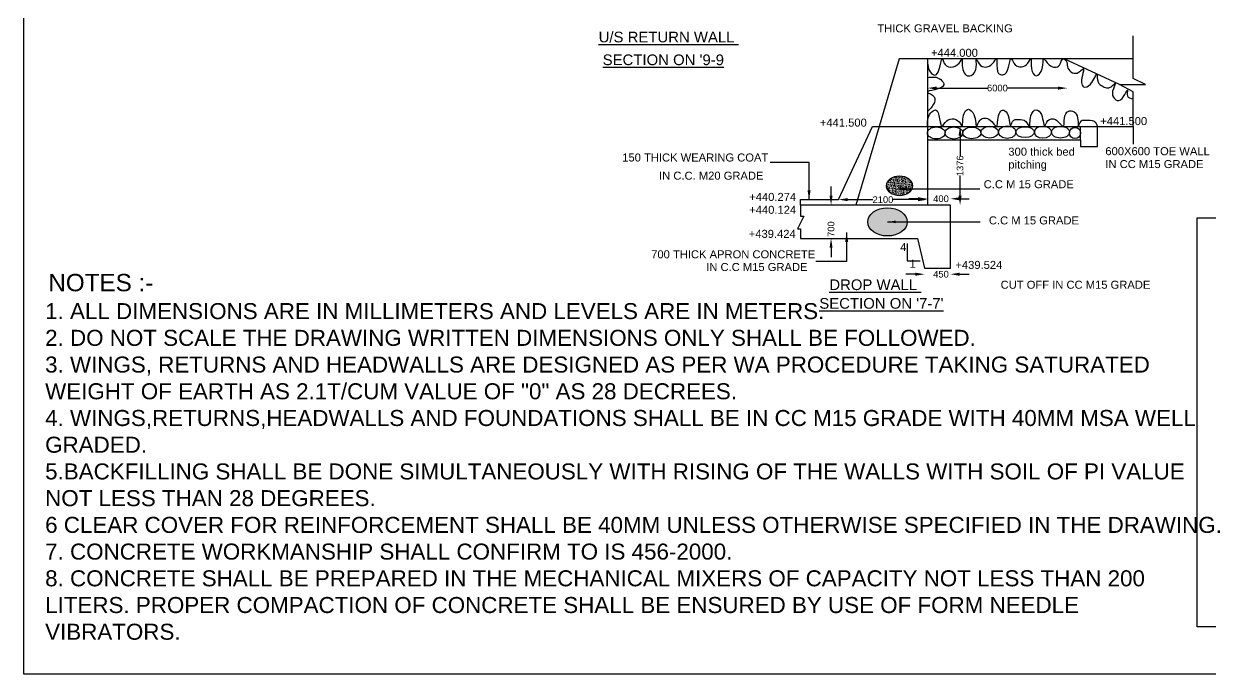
# Model space of a CAD drawing. Header units: millimetres. Extents: x 956 to 8879, y 2115 to 7267.
# Drawn here: x 956 to 5402, y 2115 to 4550 of the extents above; entities that cross this region are included whole.
import ezdxf

# ---------------------------------------------------------------- set-up
doc = ezdxf.new("R2010")
doc.units = ezdxf.units.MM
doc.header["$MEASUREMENT"] = 0
doc.layers.add('DRAWING', color=7, linetype='Continuous')
doc.layers.add('TEXT', color=7, linetype='Continuous')
doc.styles.get("Standard").update_dxf_attribs({"font": 'arial.ttf', "height": 25})
doc.dimstyles.get("Standard").update_dxf_attribs({"dimtxt": 30, "dimasz": 35, "dimexe": 0.18, "dimexo": 0.0625, "dimgap": 0.09, "dimtad": 0, "dimdec": 0, "dimzin": 0, "dimdsep": 46, "dimtxsty": 'Standard', "dimcen": 0.09, "dimse1": 1, "dimse2": 1, "dimadec": 0, "dimazin": 0, "dimtfac": 1, "dimtdec": 0, "dimtofl": 0, "dimtmove": 0, "dimatfit": 3, "dimfxl": 1, "dimtolj": 1, "dimtzin": 0, "dimarcsym": 0})

# ---------------------------------------------------------------- blocks, each defined once
blk = doc.blocks.new('*D35')
at = {"layer": 'Defpoints', "color": 0}
for p in [(3926.6, 3871.2), (3936.9, 3746.4), (3981.2, 3746.4)]:
    blk.add_point(p, dxfattribs=at)
at = {"layer": 'TEXT', "color": 0, "lineweight": -2}
for p, q in [((3981.2, 3906.2), (3981.2, 3941.2)), ((3981.2, 3711.4), (3981.2, 3676.4))]:
    blk.add_line(p, q, dxfattribs=at)
at = {"layer": 'TEXT', "color": 0}
for points in [[(3975.4, 3906.2), (3987, 3906.2), (3981.2, 3871.2)], [(3975.4, 3711.4), (3987, 3711.4), (3981.2, 3746.4)]]:
    blk.add_solid(points, dxfattribs=at)
at = {"layer": 'TEXT', "color": 0, "insert": (3981.2, 3781.4), "char_height": 25, "attachment_point": 5, "rotation": 90}
blk.add_mtext('\\A1;700', dxfattribs=at)
blk = doc.blocks.new('*D36')
at = {"layer": 'Defpoints', "color": 0}
for p in [(4009, 3891.7), (4342.5, 3891.7), (4342.5, 3891.7)]:
    blk.add_point(p, dxfattribs=at)
at = {"layer": 'TEXT', "color": 0, "lineweight": -2}
for p, q in [((4044, 3891.7), (4138.1, 3891.7)), ((4307.5, 3891.7), (4213.3, 3891.7))]:
    blk.add_line(p, q, dxfattribs=at)
at = {"layer": 'TEXT', "color": 0}
for points in [[(4044, 3897.5), (4044, 3885.9), (4009, 3891.7)], [(4307.5, 3897.5), (4307.5, 3885.9), (4342.5, 3891.7)]]:
    blk.add_solid(points, dxfattribs=at)
at = {"layer": 'TEXT', "color": 0, "insert": (4175.7, 3891.7), "char_height": 25, "attachment_point": 5}
blk.add_mtext('\\A1;2100', dxfattribs=at)
blk = doc.blocks.new('*D37')
at = {"layer": 'Defpoints', "color": 0}
for p in [(4342.5, 3871.2), (4428.3, 3894.9), (4428.3, 3871.2)]:
    blk.add_point(p, dxfattribs=at)
at = {"layer": 'TEXT', "color": 0, "lineweight": -2}
for p, q in [((4307.5, 3894.9), (4272.5, 3894.9)), ((4463.3, 3894.9), (4498.3, 3894.9))]:
    blk.add_line(p, q, dxfattribs=at)
at = {"layer": 'TEXT', "color": 0}
for points in [[(4307.5, 3900.7), (4307.5, 3889.1), (4342.5, 3894.9)], [(4463.3, 3900.7), (4463.3, 3889.1), (4428.3, 3894.9)]]:
    blk.add_solid(points, dxfattribs=at)
at = {"layer": 'TEXT', "color": 0, "insert": (4393.3, 3894.9), "char_height": 25, "attachment_point": 5}
blk.add_mtext('\\A1;400', dxfattribs=at)
blk = doc.blocks.new('*D38')
at = {"layer": 'Defpoints', "color": 0}
for p in [(4428.3, 4165.6), (4464.7, 4165.6), (4428.3, 3871.2)]:
    blk.add_point(p, dxfattribs=at)
at = {"layer": 'TEXT', "color": 0, "lineweight": -2}
for p, q in [((4464.7, 4130.6), (4464.7, 4054.6)), ((4464.7, 3906.2), (4464.7, 3982.2))]:
    blk.add_line(p, q, dxfattribs=at)
at = {"layer": 'TEXT', "color": 0}
for points in [[(4458.9, 4130.6), (4470.5, 4130.6), (4464.7, 4165.6)], [(4458.9, 3906.2), (4470.5, 3906.2), (4464.7, 3871.2)]]:
    blk.add_solid(points, dxfattribs=at)
at = {"layer": 'TEXT', "color": 0, "insert": (4464.7, 4018.4), "char_height": 25, "attachment_point": 5, "rotation": 90}
blk.add_mtext('\\A1;1376', dxfattribs=at)
blk = doc.blocks.new('*D39')
at = {"layer": 'Defpoints', "color": 0}
for p in [(4331.9, 3635.3), (4428.3, 3635.3), (4428.3, 3612.5)]:
    blk.add_point(p, dxfattribs=at)
at = {"layer": 'TEXT', "color": 0, "lineweight": -2}
for p, q in [((4296.9, 3612.5), (4261.9, 3612.5)), ((4463.3, 3612.5), (4498.3, 3612.5))]:
    blk.add_line(p, q, dxfattribs=at)
at = {"layer": 'TEXT', "color": 0}
for points in [[(4296.9, 3618.3), (4296.9, 3606.7), (4331.9, 3612.5)], [(4463.3, 3618.3), (4463.3, 3606.7), (4428.3, 3612.5)]]:
    blk.add_solid(points, dxfattribs=at)
at = {"layer": 'TEXT', "color": 0, "insert": (4393.3, 3612.5), "char_height": 25, "attachment_point": 5}
blk.add_mtext('\\A1;450', dxfattribs=at)
blk = doc.blocks.new('*D40')
at = {"layer": 'Defpoints', "color": 0}
for p in [(4342.5, 4293.5), (4866.7, 4309.3), (4866.7, 4293.5)]:
    blk.add_point(p, dxfattribs=at)
at = {"layer": 'TEXT', "color": 0, "lineweight": -2}
for p, q in [((4377.5, 4309.3), (4567.2, 4309.3)), ((4831.7, 4309.3), (4642, 4309.3))]:
    blk.add_line(p, q, dxfattribs=at)
at = {"layer": 'TEXT', "color": 0}
for points in [[(4377.5, 4315.1), (4377.5, 4303.4), (4342.5, 4309.3)], [(4831.7, 4315.1), (4831.7, 4303.4), (4866.7, 4309.3)]]:
    blk.add_solid(points, dxfattribs=at)
at = {"layer": 'TEXT', "color": 0, "insert": (4604.6, 4309.3), "char_height": 25, "attachment_point": 5}
blk.add_mtext('\\A1;6000', dxfattribs=at)

msp = doc.modelspace()

# ---------------------------------------------------------------- hatches: boundary and pattern name
at = {"layer": 'TEXT'}
h = msp.add_hatch(dxfattribs=at)
h.set_pattern_fill('AR-CONC', color=0, style=0)
h.set_pattern_definition([(50, (-3319.1235, -1166.7365), (7.172602, -0.6275213), [0.75, -8.25]), (355, (-3319.1235, -1166.7365), (-1.3875133, 7.5219213), [0.6, -6.6]), (100.4514, (-3318.526, -1166.789), (5.785094, 6.8943954), [0.637402, -7.011421]), (46.1842, (-3319.1235, -1164.7365), (10.6724105, -1.65519), [1.125, -12.375]), (96.6356, (-3318.234, -1164.874), (9.346627, 9.741179), [0.956103, -10.51713]), (351.1842, (-3319.123, -1164.736), (9.34662, 9.741186), [0.9, -9.9]), (21, (-3318.1235, -1165.2365), (5.9690705, -4.026189), [0.75, -8.25]), (326, (-3318.1235, -1165.2365), (2.4331533, 7.2515005), [0.6, -6.6]), (71.4514, (-3317.626, -1165.572), (8.4022263, 3.225305), [0.637402, -7.011421]), (37.5, (-3319.1235, -1166.7365), (0.12159855, 3.32893854), [0, -6.52, 0, -6.7, 0, -6.625]), (7.5, (-3319.1235, -1166.7365), (2.6306954, 3.9441171), [0, -3.82, 0, -6.37, 0, -2.525]), (327.5, (-3321.3535, -1166.7365), (5.3382244, -0.2255487), [0, -2.5, 0, -7.8, 0, -10.35]), (317.5, (-3322.3535, -1166.7365), (5.8318617, 1.0010498), [0, -3.25, 0, -5.18, 0, -7.35])])
edge = h.paths.add_edge_path()
edge.add_ellipse((4237.8, 3943.7), major_axis=(49.9, 0), ratio=0.719331, start_angle=0, end_angle=360, ccw=False)
h = msp.add_hatch(dxfattribs=at)
h.set_pattern_fill('AR-CONC', color=0, style=0)
h.set_pattern_definition([(50, (-3364.087, -1302.0444), (7.172602, -0.6275213), [0.75, -8.25]), (355, (-3364.087, -1302.0444), (-1.3875133, 7.5219213), [0.6, -6.6]), (100.4514, (-3363.4895, -1302.097), (5.785094, 6.8943954), [0.637402, -7.011421]), (46.1842, (-3364.087, -1300.0444), (10.6724105, -1.65519), [1.125, -12.375]), (96.6356, (-3363.198, -1300.182), (9.346627, 9.741179), [0.956103, -10.51713]), (351.1842, (-3364.087, -1300.044), (9.34662, 9.741186), [0.9, -9.9]), (21, (-3363.087, -1300.5444), (5.9690705, -4.026189), [0.75, -8.25]), (326, (-3363.087, -1300.5444), (2.4331533, 7.2515005), [0.6, -6.6]), (71.4514, (-3362.59, -1300.88), (8.4022263, 3.225305), [0.637402, -7.011421]), (37.5, (-3364.0873, -1302.0444), (0.12159855, 3.32893854), [0, -6.52, 0, -6.7, 0, -6.625]), (7.5, (-3364.0873, -1302.0444), (2.6306954, 3.9441171), [0, -3.82, 0, -6.37, 0, -2.525]), (327.5, (-3366.3173, -1302.0444), (5.3382244, -0.2255487), [0, -2.5, 0, -7.8, 0, -10.35]), (317.5, (-3367.3173, -1302.0444), (5.8318617, 1.0010498), [0, -3.25, 0, -5.18, 0, -7.35])])
edge = h.paths.add_edge_path()
edge.add_ellipse((4192.8, 3808.4), major_axis=(74, 0), ratio=0.711517, start_angle=0, end_angle=360)

# ---------------------------------------------------------------- linework, layer by layer
at = {"layer": 'DRAWING', "color": 0}
for points in [[(5112.8, 4165.6), (5112.8, 4294.9), (5062.6, 4323), (5159.6, 4323), (5112.9, 4344.6), (5112.9, 4504.9)], [(5112.9, 4419.4), (4236, 4419.4), (4161.2, 4165.6), (4074.5, 3871.2)], [(4342.5, 4419.4), (4342.5, 3871.2)], [(3866.2, 3871.2), (3866.2, 3891.7), (4009, 3891.7), (4136.6, 4165.6), (5112.8, 4165.6), (5112.8, 4099.8)], [(4342.5, 4115.6), (4916.3, 4115.6), (4916.3, 4090.1), (4979.8, 4090.1), (4979.8, 4165.6)], [(4916.3, 4115.6), (4916.3, 4165.6)], [(3867.2, 3746.4), (4305.1, 3746.4), (4331.9, 3635.3), (4428.3, 3635.3), (4428.3, 3871.2), (3866.2, 3871.2), (3866.2, 3829.8), (3879.3, 3829.8), (3855.8, 3782.6), (3867.2, 3782.6), (3867.2, 3746.4)], [(4266, 3728), (4266, 3663), (4315.5, 3663)]]:
    msp.add_lwpolyline(points, dxfattribs=at)
at = {"layer": 'TEXT', "color": 0}
for points in [[(8879.1, 2115), (955.7, 2115), (955.7, 7267), (8879.1, 7267)], [(5353.3, 3823.9), (6965.2, 3823.9), (6965.2, 2292.6), (5353.3, 2292.6)]]:
    msp.add_lwpolyline(points, close=True, dxfattribs=at)
msp.add_lwpolyline([(5062.6, 4323), (4854.3, 4418.6)], dxfattribs=at)
for centre, major_axis, ratio in [((4375.4, 4141.3), (-33, 0), 0.682684), ((4441.5, 4141.3), (-33.1, 0), 0.684564), ((4508.7, 4141.3), (-34, 0), 0.633987), ((4575.7, 4144.3), (-33.3, 0), 0.658813), ((4641.3, 4144.3), (-32.4, 0), 0.725085), ((4708.4, 4144.3), (-34.8, 0), 0.590422), ((4775.2, 4144.3), (-32, 0), 0.701389), ((4841, 4144.3), (-33.7, 0), 0.656766), ((4895.4, 4141.2), (-0.6, -20.9), 1)]:
    msp.add_ellipse(centre, major_axis=major_axis, ratio=ratio, dxfattribs=at)
at = {"layer": 'TEXT', "color": 0, "extrusion": (0, 0, -1)}
msp.add_ellipse((4237.8, 3943.7), major_axis=(49.9, 0), ratio=0.719331, start_param=-3.141592653589793, end_param=3.141592653589793, dxfattribs=at)
at = {"layer": 'TEXT', "color": 0}
msp.add_ellipse((4192.8, 3808.4), major_axis=(74, 0), ratio=0.711517, start_param=-3.141592653589793, end_param=3.141592653589793, dxfattribs=at)
for points in [[(4342.5, 4419.4), (4358.2, 4364.3), (4369.9, 4357.8), (4399.1, 4419.4), (4403.7, 4404), (4461.1, 4402.3), (4472, 4419.4), (4472.3, 4394.5), (4497, 4354.7), (4525.4, 4386.5), (4525.4, 4419.4), (4536.4, 4399.7), (4585.4, 4399.7), (4601.2, 4419.4), (4602.9, 4394.6), (4615.8, 4359.6), (4631.9, 4361.6), (4656.6, 4419.4), (4666.6, 4402), (4712.4, 4396), (4730.2, 4419.4), (4732.2, 4381.7), (4749.7, 4355.6), (4772.6, 4382.5), (4778.6, 4419.4), (4798.4, 4396.3), (4837.5, 4395.2), (4851.2, 4419.4), (4862.4, 4411.2), (4866.7, 4388.8), (4903.1, 4365.8), (4926.3, 4381.9), (4920, 4330), (4926.9, 4313.9), (4953.3, 4323.7), (4977.4, 4361), (4981.7, 4331.4), (4996.6, 4317.4), (5031.3, 4314.5), (5046.8, 4328.3), (5039.4, 4307), (5039.4, 4274.9), (5059.4, 4262.6), (5092.1, 4301), (5091.6, 4279.8), (5112.8, 4269.4)], [(4342.5, 4349.1), (4392, 4341.6), (4403.9, 4321.1), (4342.5, 4293.5), (4367.4, 4277.2), (4365.1, 4248.7), (4342.5, 4221.8)], [(4342.5, 4165.6), (4354.9, 4216.4), (4372.8, 4227.8), (4397.4, 4165.6), (4414.5, 4186.2), (4465.8, 4176.8), (4471.8, 4165.6), (4475.3, 4193), (4495.8, 4229.8), (4516.3, 4210.7), (4526.9, 4165.6), (4539.7, 4189.3), (4577.3, 4189.6), (4601, 4165.6), (4611.3, 4213.5), (4624.1, 4226.9), (4640.7, 4215.2), (4654.1, 4165.6), (4661.2, 4183.8), (4671.5, 4191.3), (4684.3, 4191.8), (4711.1, 4184.7), (4724, 4165.6), (4729.7, 4205.5), (4749.9, 4228.3), (4769.3, 4210.1), (4781.9, 4165.6), (4793.7, 4187.6), (4822, 4191.3), (4851.4, 4165.6), (4865.1, 4219.2), (4886.5, 4222.9), (4907, 4174.5), (4907, 4165.6), (4919.3, 4187.3), (4933.3, 4189.6), (4967.2, 4185.3), (4979.8, 4165.6)]]:
    msp.add_spline(points, degree=3, dxfattribs=at)

# ---------------------------------------------------------------- texts
for s, height, p in [('THICK GRAVEL BACKING ', 30, (4154.5, 4518)), ('%%UU/S RETURN WALL ', 40, (3110.2, 4480.5)), ('+444.000', 30, (4355.6, 4426.5)), ("%%USECTION ON '9-9", 40, (3125.3, 4395.2)), ('+441.500', 30, (3939.2, 4165.1)), ('+441.500', 30, (4989.9, 4170.9)), ('150 THICK WEARING COAT ', 30, (3198.7, 4034.5)), ('300 thick bed ', 30, (4645.6, 4056.3)), ('600X600 TOE WALL', 30, (5009.2, 4058.1)), ('pitching ', 30, (4645.6, 4008.1)), ('IN CC M15 GRADE ', 30, (5009.2, 4009.9)), ('IN C.C. M20 GRADE ', 30, (3336.7, 3966.4)), ('C.C M 15 GRADE ', 30, (4553.3, 3934.4)), ('+440.274', 30, (3674.4, 3886.9)), ('+440.124', 30, (3674.4, 3838.7)), ('C.C M 15 GRADE ', 30, (4572.7, 3799)), ('+439.424', 30, (3672.8, 3748.7)), ('700 THICK APRON CONCRETE ', 30, (3307.1, 3672.1)), ('4', 30, (4240.4, 3699.4)), ('IN C.C M15 GRADE ', 30, (3513.4, 3624.5)), ('1', 30, (4275.2, 3636.6)), ('+439.524', 30, (4447.1, 3632.3)), ('NOTES :-', 65, (1047.9, 3548.7)), ('%%UDROP WALL ', 40, (3974.6, 3553.2)), ('CUT OFF IN CC M15 GRADE ', 30, (4616.7, 3558.2)), ("%%USECTION ON '7-7'", 40, (3937.2, 3483.4))]:
    msp.add_text(s, height=height, dxfattribs=at).set_placement(p)
at = {"layer": 'TEXT', "color": 0, "insert": (1035.9, 3504.4), "char_height": 60, "width": 4310.355, "attachment_point": 1}
msp.add_mtext('1. ALL DIMENSIONS ARE IN MILLIMETERS AND LEVELS ARE IN METERS. \\P2. DO NOT SCALE THE DRAWING WRITTEN DIMENSIONS ONLY SHALL BE FOLLOWED. \\P3. WINGS, RETURNS AND HEADWALLS ARE DESIGNED AS PER WA PROCEDURE TAKING SATURATED WEIGHT OF EARTH AS 2.1T/CUM VALUE OF "0" AS 28 DECREES. \\P4. WINGS,RETURNS,HEADWALLS AND FOUNDATIONS SHALL BE IN CC M15 GRADE WITH 40MM MSA WELL GRADED. \\P5.BACKFILLING SHALL BE DONE SIMULTANEOUSLY WITH RISING OF THE WALLS WITH SOIL OF PI VALUE NOT LESS THAN 28 DEGREES. \\P6 CLEAR COVER FOR REINFORCEMENT SHALL BE 40MM UNLESS OTHERWISE SPECIFIED IN THE DRAWING. \\P7. CONCRETE WORKMANSHIP SHALL CONFIRM TO IS 456-2000. \\P8. CONCRETE SHALL BE PREPARED IN THE MECHANICAL MIXERS OF CAPACITY NOT LESS THAN 200 LITERS. PROPER COMPACTION OF CONCRETE SHALL BE ENSURED BY USE OF FORM NEEDLE VIBRATORS. ', dxfattribs=at)

# ---------------------------------------------------------------- dimensions: what is measured, and where the dimension line sits
at = {"layer": 'TEXT', "color": 0}
for base, p1, p2, text, picture, middle in [((4866.7, 4309.3), (4342.5, 4293.5), (4866.7, 4293.5), '6000', '*D40', (4604.6, 4309.3)), ((4342.5, 3891.7), (4009, 3891.7), (4342.5, 3891.7), '2100', '*D36', (4175.7, 3891.7))]:
    dim = msp.add_linear_dim(base=base, p1=p1, p2=p2, text=text, dimstyle='Standard', dxfattribs=at)
    dim.commit()
    dim.dimension.update_dxf_attribs({"geometry": picture, "text_midpoint": middle})
dim = msp.add_linear_dim(base=(4464.7, 4165.6), p1=(4428.3, 3871.2), p2=(4428.3, 4165.6), angle=90, text='1376', dimstyle='Standard', dxfattribs=at)
dim.commit()
dim.dimension.update_dxf_attribs({"geometry": '*D38', "text_midpoint": (4464.7, 4018.4)})
dim = msp.add_linear_dim(base=(3981.2, 3746.4), p1=(3926.6, 3871.2), p2=(3936.9, 3746.4), angle=90, text='700', dimstyle='Standard', dxfattribs=at)
dim.commit()
dim.dimension.update_dxf_attribs({"geometry": '*D35', "text_midpoint": (3981.2, 3781.4), "dimtype": 160})
for base, p1, p2, text, picture, middle in [((4428.3, 3894.9), (4342.5, 3871.2), (4428.3, 3871.2), '400', '*D37', (4393.3, 3894.9)), ((4428.3, 3612.5), (4331.9, 3635.3), (4428.3, 3635.3), '450', '*D39', (4393.3, 3612.5))]:
    dim = msp.add_linear_dim(base=base, p1=p1, p2=p2, text=text, dimstyle='Standard', dxfattribs=at)
    dim.commit()
    dim.dimension.update_dxf_attribs({"geometry": picture, "text_midpoint": middle, "dimtype": 160})

# ---------------------------------------------------------------- leaders
for points, override in [([(3898.8, 3891.7), (3898.8, 4031.1), (3752.4, 4031.1)], {"dimgap": 0.09, "dimtad": 0}), ([(4228.1, 3932.7), (4538.2, 3932.7)], {"dimgap": 0.09, "dimtad": 0}), ([(4192.8, 3808.4), (4539.5, 3808.4)], {"dimasz": 30, "dimgap": 0.09, "dimtad": 0}), ([(4039.7, 3768.4), (4039.7, 3660.5), (3924.1, 3660.5)], {"dimgap": 0.09, "dimtad": 0})]:
    msp.add_leader(points, dimstyle='Standard', override=override, dxfattribs=at)

doc.saveas('drawing.dxf')
